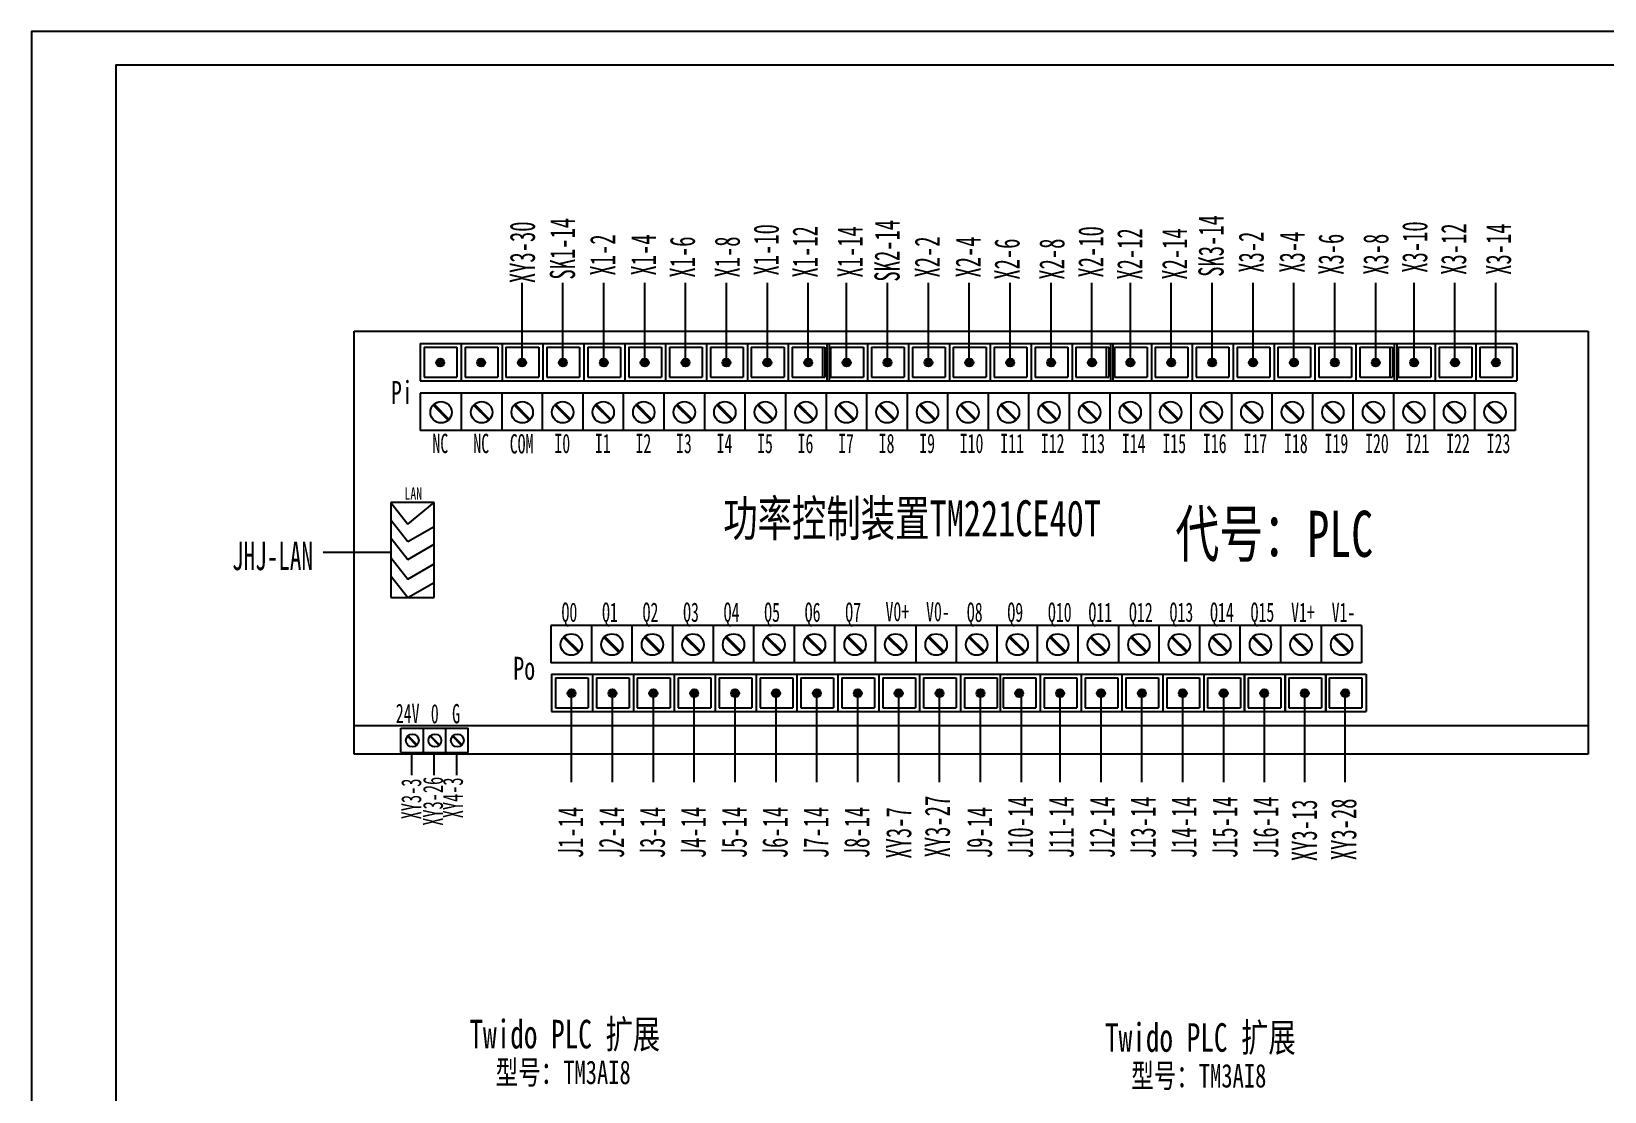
# Model space of a CAD drawing. Header units: millimetres. Extents: x -2527 to 7788, y -1442 to 1215.
# Drawn here: x 2043.9 to 2510.1, y 420.3 to 734.7 of the extents above; entities that cross this region are included whole.
import ezdxf

# ---------------------------------------------------------------- set-up
doc = ezdxf.new("R2010")
doc.units = ezdxf.units.MM
doc.header["$MEASUREMENT"] = 0
doc.styles.get("Standard").update_dxf_attribs({"font": '', "width": 0.7, "height": 6})
doc.styles.get('Standard').set_extended_font_data('SimSun')

msp = doc.modelspace()

# ---------------------------------------------------------------- hatches: boundary and pattern name
for points in [[(2165.02, 635.25, -1), (2165.02, 637.65, -1)], [(2177.14, 635.25, -1), (2177.14, 637.65, -1)], [(2189.26, 635.25, -1), (2189.26, 637.65, -1)], [(2201.38, 635.25, -1), (2201.38, 637.65, -1)], [(2213.49, 635.25, -1), (2213.49, 637.65, -1)], [(2225.61, 635.25, -1), (2225.61, 637.65, -1)], [(2237.73, 635.25, -1), (2237.73, 637.65, -1)], [(2249.85, 635.25, -1), (2249.85, 637.65, -1)], [(2261.97, 635.25, -1), (2261.97, 637.65, -1)], [(2274.09, 635.25, -1), (2274.09, 637.65, -1)], [(2285.47, 635.25, -1), (2285.47, 637.65, -1)], [(2297.58, 635.25, -1), (2297.58, 637.65, -1)], [(2309.7, 635.25, -1), (2309.7, 637.65, -1)], [(2321.82, 635.25, -1), (2321.82, 637.65, -1)], [(2333.94, 635.25, -1), (2333.94, 637.65, -1)], [(2346.06, 635.25, -1), (2346.06, 637.65, -1)], [(2358.18, 635.25, -1), (2358.18, 637.65, -1)], [(2369.56, 635.25, -1), (2369.56, 637.65, -1)], [(2381.67, 635.25, -1), (2381.67, 637.65, -1)], [(2393.79, 635.25, -1), (2393.79, 637.65, -1)], [(2405.91, 635.25, -1), (2405.91, 637.65, -1)], [(2418.03, 635.25, -1), (2418.03, 637.65, -1)], [(2430.15, 635.25, -1), (2430.15, 637.65, -1)], [(2442.27, 635.25, -1), (2442.27, 637.65, -1)], [(2453.65, 635.25, -1), (2453.65, 637.65, -1)], [(2465.76, 635.25, -1), (2465.76, 637.65, -1)], [(2477.88, 635.25, -1), (2477.88, 637.65, -1)], [(2203.94, 537.19, -1), (2203.94, 539.59, -1)], [(2216.06, 537.19, -1), (2216.06, 539.59, -1)], [(2228.18, 537.19, -1), (2228.18, 539.59, -1)], [(2240.3, 537.19, -1), (2240.3, 539.59, -1)], [(2252.42, 537.19, -1), (2252.42, 539.59, -1)], [(2264.54, 537.19, -1), (2264.54, 539.59, -1)], [(2276.65, 537.19, -1), (2276.65, 539.59, -1)], [(2288.77, 537.19, -1), (2288.77, 539.59, -1)], [(2300.89, 537.19, -1), (2300.89, 539.59, -1)], [(2313.01, 537.19, -1), (2313.01, 539.59, -1)], [(2325.13, 537.19, -1), (2325.13, 539.59, -1)], [(2336.61, 537.19, -1), (2336.61, 539.59, -1)], [(2348.73, 537.19, -1), (2348.73, 539.59, -1)], [(2360.85, 537.19, -1), (2360.85, 539.59, -1)], [(2372.97, 537.19, -1), (2372.97, 539.59, -1)], [(2385.09, 537.19, -1), (2385.09, 539.59, -1)], [(2397.21, 537.19, -1), (2397.21, 539.59, -1)], [(2409.22, 537.19, -1), (2409.22, 539.59, -1)], [(2421.23, 537.19, -1), (2421.23, 539.59, -1)], [(2433.24, 537.19, -1), (2433.24, 539.59, -1)]]:
    msp.add_hatch(color=0).paths.add_polyline_path(points)

# ---------------------------------------------------------------- linework, layer by layer
at = {"color": 0}
for p, q in [((2189.26, 636.45), (2189.26, 660.14)), ((2201.38, 636.45), (2201.38, 660.14)), ((2213.49, 636.45), (2213.49, 660.14)), ((2225.61, 636.45), (2225.61, 660.14)), ((2237.73, 636.45), (2237.73, 660.14)), ((2249.85, 636.45), (2249.85, 660.14)), ((2261.97, 636.45), (2261.97, 660.14)), ((2274.09, 636.45), (2274.09, 660.14)), ((2285.47, 636.45), (2285.47, 660.14)), ((2297.58, 636.45), (2297.58, 660.14)), ((2309.7, 636.45), (2309.7, 660.14)), ((2321.82, 636.45), (2321.82, 660.14)), ((2333.94, 636.45), (2333.94, 660.14)), ((2346.06, 636.45), (2346.06, 660.14)), ((2358.18, 636.45), (2358.18, 660.14)), ((2369.56, 636.45), (2369.56, 660.14)), ((2381.67, 636.45), (2381.67, 660.14)), ((2393.79, 636.45), (2393.79, 660.14)), ((2405.91, 636.45), (2405.91, 660.14)), ((2418.03, 636.45), (2418.03, 660.14)), ((2430.15, 636.45), (2430.15, 660.14)), ((2442.27, 636.45), (2442.27, 660.14)), ((2453.65, 636.45), (2453.65, 660.14)), ((2465.76, 636.45), (2465.76, 660.14)), ((2477.88, 636.45), (2477.88, 660.14)), ((2159.11, 642.14), (2171.23, 642.14)), ((2159.11, 642.14), (2159.11, 631.03)), ((2160.27, 640.99), (2160.27, 632.1)), ((2160.27, 640.99), (2169.97, 640.99)), ((2169.97, 640.99), (2169.97, 632.1)), ((2171.23, 642.14), (2171.23, 631.03)), ((2171.23, 642.14), (2183.35, 642.14)), ((2171.23, 642.14), (2171.23, 631.03)), ((2172.39, 640.99), (2172.39, 632.1)), ((2172.39, 640.99), (2182.09, 640.99)), ((2182.09, 640.99), (2182.09, 632.1)), ((2183.35, 642.14), (2183.35, 631.03)), ((2183.35, 642.14), (2195.47, 642.14)), ((2183.35, 642.14), (2183.35, 631.03)), ((2184.51, 640.99), (2184.51, 632.1)), ((2184.51, 640.99), (2194.21, 640.99)), ((2194.21, 640.99), (2194.21, 632.1)), ((2195.47, 642.14), (2207.59, 642.14)), ((2195.47, 642.14), (2195.47, 631.03)), ((2195.47, 642.14), (2195.47, 631.03)), ((2196.63, 640.99), (2206.33, 640.99)), ((2196.63, 640.99), (2196.63, 632.1)), ((2206.33, 640.99), (2206.33, 632.1)), ((2207.59, 642.14), (2207.59, 631.03)), ((2207.59, 642.14), (2219.71, 642.14)), ((2207.59, 642.14), (2207.59, 631.03)), ((2208.75, 640.99), (2208.75, 632.1)), ((2208.75, 640.99), (2218.44, 640.99)), ((2218.44, 640.99), (2218.44, 632.1)), ((2219.71, 642.14), (2231.82, 642.14)), ((2219.71, 642.14), (2219.71, 631.03)), ((2219.71, 642.14), (2219.71, 631.03)), ((2220.87, 640.99), (2230.56, 640.99)), ((2220.87, 640.99), (2220.87, 632.1)), ((2230.56, 640.99), (2230.56, 632.1)), ((2231.82, 642.14), (2243.94, 642.14)), ((2231.82, 642.14), (2231.82, 631.03)), ((2231.82, 642.14), (2231.82, 631.03)), ((2232.99, 640.99), (2242.68, 640.99)), ((2232.99, 640.99), (2232.99, 632.1)), ((2242.68, 640.99), (2242.68, 632.1)), ((2243.94, 642.14), (2243.94, 631.03)), ((2243.94, 642.14), (2243.94, 631.03)), ((2243.94, 642.14), (2256.06, 642.14)), ((2245.11, 640.99), (2245.11, 632.1)), ((2245.11, 640.99), (2254.8, 640.99)), ((2254.8, 640.99), (2254.8, 632.1)), ((2256.06, 642.14), (2256.06, 631.03)), ((2256.06, 642.14), (2268.18, 642.14)), ((2256.06, 642.14), (2256.06, 631.03)), ((2257.22, 640.99), (2257.22, 632.1)), ((2257.22, 640.99), (2266.92, 640.99)), ((2266.92, 640.99), (2266.92, 632.1)), ((2268.18, 642.14), (2280.3, 642.14)), ((2268.18, 642.14), (2268.18, 631.03)), ((2268.18, 642.14), (2268.18, 631.03)), ((2269.34, 640.99), (2279.04, 640.99)), ((2269.34, 640.99), (2269.34, 632.1)), ((2278.3, 640.99), (2278.3, 632.1)), ((2279.04, 640.99), (2279.04, 632.1)), ((2279.56, 642.14), (2291.68, 642.14)), ((2279.56, 642.14), (2279.56, 631.03)), ((2279.56, 642.14), (2279.56, 631.03)), ((2280.3, 642.14), (2280.3, 631.03)), ((2280.3, 642.14), (2280.3, 631.03)), ((2280.72, 640.99), (2290.42, 640.99)), ((2280.72, 640.99), (2280.72, 632.1)), ((2290.42, 640.99), (2290.42, 632.1)), ((2291.68, 642.14), (2291.68, 631.03)), ((2291.68, 642.14), (2303.8, 642.14)), ((2291.68, 642.14), (2291.68, 631.03)), ((2292.84, 640.99), (2292.84, 632.1)), ((2292.84, 640.99), (2302.53, 640.99)), ((2302.53, 640.99), (2302.53, 632.1)), ((2303.8, 642.14), (2315.91, 642.14)), ((2303.8, 642.14), (2303.8, 631.03)), ((2303.8, 642.14), (2303.8, 631.03)), ((2304.96, 640.99), (2314.65, 640.99)), ((2304.96, 640.99), (2304.96, 632.1)), ((2314.65, 640.99), (2314.65, 632.1)), ((2315.91, 642.14), (2328.03, 642.14)), ((2315.91, 642.14), (2315.91, 631.03)), ((2315.91, 642.14), (2315.91, 631.03)), ((2317.08, 640.99), (2326.77, 640.99)), ((2317.08, 640.99), (2317.08, 632.1)), ((2326.77, 640.99), (2326.77, 632.1)), ((2328.03, 642.14), (2328.03, 631.03)), ((2328.03, 642.14), (2328.03, 631.03)), ((2328.03, 642.14), (2340.15, 642.14)), ((2329.2, 640.99), (2329.2, 632.1)), ((2329.2, 640.99), (2338.89, 640.99)), ((2338.89, 640.99), (2338.89, 632.1)), ((2340.15, 642.14), (2340.15, 631.03)), ((2340.15, 642.14), (2352.27, 642.14)), ((2340.15, 642.14), (2340.15, 631.03)), ((2341.31, 640.99), (2341.31, 632.1)), ((2341.31, 640.99), (2351.01, 640.99)), ((2351.01, 640.99), (2351.01, 632.1)), ((2352.27, 642.14), (2364.39, 642.14)), ((2352.27, 642.14), (2352.27, 631.03)), ((2352.27, 642.14), (2352.27, 631.03)), ((2353.43, 640.99), (2363.13, 640.99)), ((2353.43, 640.99), (2353.43, 632.1)), ((2362.39, 640.99), (2362.39, 632.1)), ((2363.13, 640.99), (2363.13, 632.1)), ((2363.65, 642.14), (2375.77, 642.14)), ((2363.65, 642.14), (2363.65, 631.03)), ((2363.65, 642.14), (2363.65, 631.03)), ((2364.39, 642.14), (2364.39, 631.03)), ((2364.39, 642.14), (2364.39, 631.03)), ((2364.81, 640.99), (2374.51, 640.99)), ((2364.81, 640.99), (2364.81, 632.1)), ((2374.51, 640.99), (2374.51, 632.1)), ((2375.77, 642.14), (2375.77, 631.03)), ((2375.77, 642.14), (2387.89, 642.14)), ((2375.77, 642.14), (2375.77, 631.03)), ((2376.93, 640.99), (2376.93, 632.1)), ((2376.93, 640.99), (2386.62, 640.99)), ((2386.62, 640.99), (2386.62, 632.1)), ((2387.89, 642.14), (2400, 642.14)), ((2387.89, 642.14), (2387.89, 631.03)), ((2387.89, 642.14), (2387.89, 631.03)), ((2389.05, 640.99), (2398.74, 640.99)), ((2389.05, 640.99), (2389.05, 632.1)), ((2398.74, 640.99), (2398.74, 632.1)), ((2400, 642.14), (2412.12, 642.14)), ((2400, 642.14), (2400, 631.03)), ((2400, 642.14), (2400, 631.03)), ((2401.17, 640.99), (2410.86, 640.99)), ((2401.17, 640.99), (2401.17, 632.1)), ((2410.86, 640.99), (2410.86, 632.1)), ((2412.12, 642.14), (2412.12, 631.03)), ((2412.12, 642.14), (2412.12, 631.03)), ((2412.12, 642.14), (2424.24, 642.14)), ((2413.29, 640.99), (2413.29, 632.1)), ((2413.29, 640.99), (2422.98, 640.99)), ((2422.98, 640.99), (2422.98, 632.1)), ((2424.24, 642.14), (2424.24, 631.03)), ((2424.24, 642.14), (2436.36, 642.14)), ((2424.24, 642.14), (2424.24, 631.03)), ((2425.4, 640.99), (2425.4, 632.1)), ((2425.4, 640.99), (2435.1, 640.99)), ((2435.1, 640.99), (2435.1, 632.1)), ((2436.36, 642.14), (2448.48, 642.14)), ((2436.36, 642.14), (2436.36, 631.03)), ((2436.36, 642.14), (2436.36, 631.03)), ((2437.52, 640.99), (2447.22, 640.99)), ((2437.52, 640.99), (2437.52, 632.1)), ((2446.48, 640.99), (2446.48, 632.1)), ((2447.22, 640.99), (2447.22, 632.1)), ((2447.74, 642.14), (2459.86, 642.14)), ((2447.74, 642.14), (2447.74, 631.03)), ((2447.74, 642.14), (2447.74, 631.03)), ((2448.48, 642.14), (2448.48, 631.03)), ((2448.48, 642.14), (2448.48, 631.03)), ((2448.9, 640.99), (2458.6, 640.99)), ((2448.9, 640.99), (2448.9, 632.1)), ((2458.6, 640.99), (2458.6, 632.1)), ((2459.86, 642.14), (2459.86, 631.03)), ((2459.86, 642.14), (2471.98, 642.14)), ((2459.86, 642.14), (2459.86, 631.03)), ((2461.02, 640.99), (2461.02, 632.1)), ((2461.02, 640.99), (2470.71, 640.99)), ((2470.71, 640.99), (2470.71, 632.1)), ((2471.98, 642.14), (2484.09, 642.14)), ((2471.98, 642.14), (2471.98, 631.03)), ((2471.98, 642.14), (2471.98, 631.03)), ((2473.14, 640.99), (2482.83, 640.99)), ((2473.14, 640.99), (2473.14, 632.1)), ((2482.83, 640.99), (2482.83, 632.1)), ((2484.09, 642.14), (2484.09, 631.03)), ((2484.09, 642.14), (2484.09, 631.03)), ((2159.11, 631.03), (2171.23, 631.03)), ((2160.27, 632.1), (2169.97, 632.1)), ((2171.23, 631.03), (2183.35, 631.03)), ((2172.39, 632.1), (2182.09, 632.1)), ((2183.35, 631.03), (2195.47, 631.03)), ((2184.51, 632.1), (2194.21, 632.1)), ((2195.47, 631.03), (2207.59, 631.03)), ((2196.63, 632.1), (2206.33, 632.1)), ((2207.59, 631.03), (2219.71, 631.03)), ((2208.75, 632.1), (2218.44, 632.1)), ((2219.71, 631.03), (2231.82, 631.03)), ((2220.87, 632.1), (2230.56, 632.1)), ((2231.82, 631.03), (2243.94, 631.03)), ((2232.99, 632.1), (2242.68, 632.1)), ((2243.94, 631.03), (2256.06, 631.03)), ((2245.11, 632.1), (2254.8, 632.1)), ((2256.06, 631.03), (2268.18, 631.03)), ((2257.22, 632.1), (2266.92, 632.1)), ((2268.18, 631.03), (2280.3, 631.03)), ((2269.34, 632.1), (2279.04, 632.1)), ((2279.56, 631.03), (2291.68, 631.03)), ((2280.72, 632.1), (2290.42, 632.1)), ((2291.68, 631.03), (2303.8, 631.03)), ((2292.84, 632.1), (2302.53, 632.1)), ((2303.8, 631.03), (2315.91, 631.03)), ((2304.96, 632.1), (2314.65, 632.1)), ((2315.91, 631.03), (2328.03, 631.03)), ((2317.08, 632.1), (2326.77, 632.1)), ((2328.03, 631.03), (2340.15, 631.03)), ((2329.2, 632.1), (2338.89, 632.1)), ((2340.15, 631.03), (2352.27, 631.03)), ((2341.31, 632.1), (2351.01, 632.1)), ((2352.27, 631.03), (2364.39, 631.03)), ((2353.43, 632.1), (2363.13, 632.1)), ((2363.65, 631.03), (2375.77, 631.03)), ((2364.81, 632.1), (2374.51, 632.1)), ((2375.77, 631.03), (2387.89, 631.03)), ((2376.93, 632.1), (2386.62, 632.1)), ((2387.89, 631.03), (2400, 631.03)), ((2389.05, 632.1), (2398.74, 632.1)), ((2400, 631.03), (2412.12, 631.03)), ((2401.17, 632.1), (2410.86, 632.1)), ((2412.12, 631.03), (2424.24, 631.03)), ((2413.29, 632.1), (2422.98, 632.1)), ((2424.24, 631.03), (2436.36, 631.03)), ((2425.4, 632.1), (2435.1, 632.1)), ((2436.36, 631.03), (2448.48, 631.03)), ((2437.52, 632.1), (2447.22, 632.1)), ((2447.74, 631.03), (2459.86, 631.03)), ((2448.9, 632.1), (2458.6, 632.1)), ((2459.86, 631.03), (2471.98, 631.03)), ((2461.02, 632.1), (2470.71, 632.1)), ((2471.98, 631.03), (2484.09, 631.03)), ((2473.14, 632.1), (2482.83, 632.1)), ((2159.11, 627.41), (2159.11, 616.29)), ((2483.57, 627.41), (2159.11, 627.41)), ((2171.23, 627.41), (2171.23, 616.29)), ((2183.24, 627.41), (2183.24, 616.29)), ((2195.26, 627.41), (2195.26, 616.29)), ((2207.27, 627.41), (2207.27, 616.29)), ((2219.28, 627.41), (2219.28, 616.29)), ((2231.3, 627.41), (2231.3, 616.29)), ((2231.3, 627.41), (2231.3, 616.29)), ((2243.31, 627.41), (2243.31, 616.29)), ((2255.32, 627.41), (2255.32, 616.29)), ((2267.33, 627.41), (2267.33, 616.29)), ((2279.35, 627.41), (2279.35, 616.29)), ((2279.35, 627.41), (2279.35, 616.29)), ((2291.36, 627.41), (2291.36, 616.29)), ((2303.37, 627.41), (2303.37, 616.29)), ((2315.39, 627.41), (2315.39, 616.29)), ((2315.39, 627.41), (2315.39, 616.29)), ((2327.4, 627.41), (2327.4, 616.29)), ((2339.41, 627.41), (2339.41, 616.29)), ((2351.42, 627.41), (2351.42, 616.29)), ((2363.44, 627.41), (2363.44, 616.29)), ((2363.44, 627.41), (2363.44, 616.29)), ((2375.45, 627.41), (2375.45, 616.29)), ((2387.46, 627.41), (2387.46, 616.29)), ((2399.48, 627.41), (2399.48, 616.29)), ((2399.48, 627.41), (2399.48, 616.29)), ((2411.49, 627.41), (2411.49, 616.29)), ((2423.5, 627.41), (2423.5, 616.29)), ((2435.51, 627.41), (2435.51, 616.29)), ((2447.53, 627.41), (2447.53, 616.29)), ((2447.53, 627.41), (2447.53, 616.29)), ((2459.54, 627.41), (2459.54, 616.29)), ((2471.55, 627.41), (2471.55, 616.29)), ((2483.57, 627.41), (2483.57, 616.29)), ((2483.57, 627.41), (2483.57, 616.29)), ((2167.39, 619.34), (2162.9, 623.82)), ((2167.53, 619.47), (2163.04, 623.96)), ((2167.66, 619.61), (2163.18, 624.1)), ((2179.4, 619.34), (2174.92, 623.82)), ((2179.54, 619.47), (2175.05, 623.96)), ((2179.67, 619.61), (2175.19, 624.1)), ((2191.41, 619.34), (2186.93, 623.82)), ((2191.55, 619.47), (2187.06, 623.96)), ((2191.68, 619.61), (2187.2, 624.1)), ((2203.43, 619.34), (2198.94, 623.82)), ((2203.57, 619.47), (2199.07, 623.96)), ((2203.7, 619.61), (2199.21, 624.1)), ((2215.44, 619.34), (2210.96, 623.82)), ((2215.58, 619.47), (2211.09, 623.96)), ((2215.71, 619.61), (2211.23, 624.1)), ((2227.45, 619.34), (2222.97, 623.82)), ((2227.59, 619.47), (2223.1, 623.96)), ((2227.72, 619.61), (2223.24, 624.1)), ((2239.46, 619.34), (2234.98, 623.82)), ((2239.6, 619.47), (2235.11, 623.96)), ((2239.74, 619.61), (2235.25, 624.1)), ((2251.48, 619.34), (2246.99, 623.82)), ((2251.62, 619.47), (2247.13, 623.96)), ((2251.75, 619.61), (2247.27, 624.1)), ((2263.49, 619.34), (2259.01, 623.82)), ((2263.63, 619.47), (2259.14, 623.96)), ((2263.76, 619.61), (2259.28, 624.1)), ((2275.5, 619.34), (2271.02, 623.82)), ((2275.64, 619.47), (2271.15, 623.96)), ((2275.77, 619.61), (2271.29, 624.1)), ((2287.52, 619.34), (2283.03, 623.82)), ((2287.66, 619.47), (2283.16, 623.96)), ((2287.79, 619.61), (2283.3, 624.1)), ((2299.53, 619.34), (2295.05, 623.82)), ((2299.67, 619.47), (2295.18, 623.96)), ((2299.8, 619.61), (2295.32, 624.1)), ((2311.54, 619.34), (2307.06, 623.82)), ((2311.68, 619.47), (2307.19, 623.96)), ((2311.81, 619.61), (2307.33, 624.1)), ((2323.55, 619.34), (2319.07, 623.82)), ((2323.69, 619.47), (2319.2, 623.96)), ((2323.83, 619.61), (2319.34, 624.1)), ((2335.57, 619.34), (2331.08, 623.82)), ((2335.71, 619.47), (2331.22, 623.96)), ((2335.84, 619.61), (2331.36, 624.1)), ((2347.58, 619.34), (2343.1, 623.82)), ((2347.72, 619.47), (2343.23, 623.96)), ((2347.85, 619.61), (2343.37, 624.1)), ((2359.59, 619.34), (2355.11, 623.82)), ((2359.73, 619.47), (2355.24, 623.96)), ((2359.86, 619.61), (2355.38, 624.1)), ((2371.61, 619.34), (2367.12, 623.82)), ((2371.74, 619.47), (2367.25, 623.96)), ((2371.88, 619.61), (2367.39, 624.1)), ((2383.62, 619.34), (2379.14, 623.82)), ((2383.76, 619.47), (2379.27, 623.96)), ((2383.89, 619.61), (2379.41, 624.1)), ((2395.63, 619.34), (2391.15, 623.82)), ((2395.77, 619.47), (2391.28, 623.96)), ((2395.9, 619.61), (2391.42, 624.1)), ((2407.64, 619.34), (2403.16, 623.82)), ((2407.78, 619.47), (2403.29, 623.96)), ((2407.92, 619.61), (2403.43, 624.1)), ((2419.66, 619.34), (2415.17, 623.82)), ((2419.8, 619.47), (2415.31, 623.96)), ((2419.93, 619.61), (2415.45, 624.1)), ((2431.67, 619.34), (2427.19, 623.82)), ((2431.81, 619.47), (2427.32, 623.96)), ((2431.94, 619.61), (2427.46, 624.1)), ((2443.68, 619.34), (2439.2, 623.82)), ((2443.82, 619.47), (2439.33, 623.96)), ((2443.95, 619.61), (2439.47, 624.1)), ((2455.69, 619.34), (2451.21, 623.82)), ((2455.83, 619.47), (2451.34, 623.96)), ((2455.97, 619.61), (2451.48, 624.1)), ((2467.71, 619.34), (2463.23, 623.82)), ((2467.85, 619.47), (2463.36, 623.96)), ((2467.98, 619.61), (2463.5, 624.1)), ((2479.72, 619.34), (2475.24, 623.82)), ((2479.86, 619.47), (2475.37, 623.96)), ((2479.99, 619.61), (2475.51, 624.1)), ((2483.57, 616.29), (2159.11, 616.29)), ((2150.35, 594.92), (2155.41, 588.51)), ((2163.18, 594.92), (2150.35, 594.92)), ((2150.35, 594.92), (2150.35, 566.83)), ((2155.41, 588.51), (2163.18, 594.92)), ((2163.18, 566.83), (2163.18, 594.92)), ((2150.35, 589.79), (2155.41, 583.39)), ((2155.41, 583.39), (2163.18, 587.87)), ((2150.35, 584.5), (2155.41, 578.09)), ((2150.35, 578.65), (2155.41, 572.25)), ((2155.41, 578.09), (2163.18, 582.58)), ((2155.41, 572.25), (2163.18, 576.73)), ((2150.35, 573.18), (2155.41, 566.77)), ((2155.41, 566.77), (2163.18, 571.26)), ((2150.35, 566.83), (2163.18, 566.83)), ((2438.08, 558.53), (2197.82, 558.53)), ((2197.82, 558.53), (2197.82, 547.42)), ((2205.99, 550.47), (2201.51, 554.95)), ((2206.13, 550.6), (2201.64, 555.09)), ((2206.26, 550.74), (2201.78, 555.23)), ((2209.84, 558.53), (2209.84, 547.42)), ((2218, 550.47), (2213.52, 554.95)), ((2218.14, 550.6), (2213.65, 555.09)), ((2218.28, 550.74), (2213.79, 555.23)), ((2221.85, 558.53), (2221.85, 547.42)), ((2230.02, 550.47), (2225.54, 554.95)), ((2230.16, 550.6), (2225.67, 555.09)), ((2230.29, 550.74), (2225.81, 555.23)), ((2233.86, 558.53), (2233.86, 547.42)), ((2233.86, 558.53), (2233.86, 547.42)), ((2242.03, 550.47), (2237.55, 554.95)), ((2242.17, 550.6), (2237.68, 555.09)), ((2242.3, 550.74), (2237.82, 555.23)), ((2245.87, 558.53), (2245.87, 547.42)), ((2254.04, 550.47), (2249.56, 554.95)), ((2254.18, 550.6), (2249.69, 555.09)), ((2254.31, 550.74), (2249.83, 555.23)), ((2257.89, 558.53), (2257.89, 547.42)), ((2266.06, 550.47), (2261.57, 554.95)), ((2266.2, 550.6), (2261.71, 555.09)), ((2266.33, 550.74), (2261.85, 555.23)), ((2269.9, 558.53), (2269.9, 547.42)), ((2278.07, 550.47), (2273.59, 554.95)), ((2278.21, 550.6), (2273.72, 555.09)), ((2278.34, 550.74), (2273.86, 555.23)), ((2281.91, 558.53), (2281.91, 547.42)), ((2290.08, 550.47), (2285.6, 554.95)), ((2290.22, 550.6), (2285.73, 555.09)), ((2290.35, 550.74), (2285.87, 555.23)), ((2293.93, 558.53), (2293.93, 547.42)), ((2302.09, 550.47), (2297.61, 554.95)), ((2302.23, 550.6), (2297.74, 555.09)), ((2302.37, 550.74), (2297.88, 555.23)), ((2305.94, 558.53), (2305.94, 547.42)), ((2314.11, 550.47), (2309.62, 554.95)), ((2314.25, 550.6), (2309.76, 555.09)), ((2314.38, 550.74), (2309.9, 555.23)), ((2317.95, 558.53), (2317.95, 547.42)), ((2326.12, 550.47), (2321.64, 554.95)), ((2326.26, 550.6), (2321.77, 555.09)), ((2326.39, 550.74), (2321.91, 555.23)), ((2329.96, 558.53), (2329.96, 547.42)), ((2329.96, 558.53), (2329.96, 547.42)), ((2338.13, 550.47), (2333.65, 554.95)), ((2338.27, 550.6), (2333.78, 555.09)), ((2338.4, 550.74), (2333.92, 555.23)), ((2341.98, 558.53), (2341.98, 547.42)), ((2350.15, 550.47), (2345.66, 554.95)), ((2350.29, 550.6), (2345.8, 555.09)), ((2350.42, 550.74), (2345.94, 555.23)), ((2353.99, 558.53), (2353.99, 547.42)), ((2362.16, 550.47), (2357.68, 554.95)), ((2362.3, 550.6), (2357.81, 555.09)), ((2362.43, 550.74), (2357.95, 555.23)), ((2366, 558.53), (2366, 547.42)), ((2374.17, 550.47), (2369.69, 554.95)), ((2374.31, 550.6), (2369.82, 555.09)), ((2374.44, 550.74), (2369.96, 555.23)), ((2378.02, 558.53), (2378.02, 547.42)), ((2386.18, 550.47), (2381.7, 554.95)), ((2386.32, 550.6), (2381.83, 555.09)), ((2386.46, 550.74), (2381.97, 555.23)), ((2390.03, 558.53), (2390.03, 547.42)), ((2398.2, 550.47), (2393.71, 554.95)), ((2398.34, 550.6), (2393.85, 555.09)), ((2398.47, 550.74), (2393.99, 555.23)), ((2402.04, 558.53), (2402.04, 547.42)), ((2402.04, 558.53), (2402.04, 547.42)), ((2410.21, 550.47), (2405.73, 554.95)), ((2410.35, 550.6), (2405.86, 555.09)), ((2410.48, 550.74), (2406, 555.23)), ((2414.05, 558.53), (2414.05, 547.42)), ((2414.05, 558.53), (2414.05, 547.42)), ((2422.22, 550.47), (2417.74, 554.95)), ((2422.36, 550.6), (2417.87, 555.09)), ((2422.49, 550.74), (2418.01, 555.23)), ((2426.07, 558.53), (2426.07, 547.42)), ((2426.07, 558.53), (2426.07, 547.42)), ((2434.24, 550.47), (2429.75, 554.95)), ((2434.38, 550.6), (2429.89, 555.09)), ((2434.51, 550.74), (2430.02, 555.23)), ((2438.08, 558.53), (2438.08, 547.42)), ((2438.08, 547.42), (2197.82, 547.42)), ((2198.03, 544.08), (2198.03, 532.97)), ((2198.03, 544.08), (2210.15, 544.08)), ((2199.2, 542.93), (2199.2, 534.04)), ((2199.2, 542.93), (2208.89, 542.93)), ((2208.89, 542.93), (2208.89, 534.04)), ((2210.15, 544.08), (2222.27, 544.08)), ((2210.15, 544.08), (2210.15, 532.97)), ((2210.15, 544.08), (2210.15, 532.97)), ((2211.32, 542.93), (2221.01, 542.93)), ((2211.32, 542.93), (2211.32, 534.04)), ((2221.01, 542.93), (2221.01, 534.04)), ((2222.27, 544.08), (2234.39, 544.08)), ((2222.27, 544.08), (2222.27, 532.97)), ((2222.27, 544.08), (2222.27, 532.97)), ((2223.43, 542.93), (2233.13, 542.93)), ((2223.43, 542.93), (2223.43, 534.04)), ((2233.13, 542.93), (2233.13, 534.04)), ((2234.39, 544.08), (2234.39, 532.97)), ((2234.39, 544.08), (2234.39, 532.97)), ((2234.39, 544.08), (2246.51, 544.08)), ((2235.55, 542.93), (2235.55, 534.04)), ((2235.55, 542.93), (2245.25, 542.93)), ((2245.25, 542.93), (2245.25, 534.04)), ((2246.51, 544.08), (2258.63, 544.08)), ((2246.51, 544.08), (2246.51, 532.97)), ((2246.51, 544.08), (2246.51, 532.97)), ((2247.67, 542.93), (2257.37, 542.93)), ((2247.67, 542.93), (2247.67, 534.04)), ((2257.37, 542.93), (2257.37, 534.04)), ((2258.63, 544.08), (2270.75, 544.08)), ((2258.63, 544.08), (2258.63, 532.97)), ((2258.63, 544.08), (2258.63, 532.97)), ((2259.79, 542.93), (2269.49, 542.93)), ((2259.79, 542.93), (2259.79, 534.04)), ((2269.49, 542.93), (2269.49, 534.04)), ((2270.75, 544.08), (2270.75, 532.97)), ((2270.75, 544.08), (2270.75, 532.97)), ((2270.75, 544.08), (2282.87, 544.08)), ((2271.91, 542.93), (2271.91, 534.04)), ((2271.91, 542.93), (2281.6, 542.93)), ((2281.6, 542.93), (2281.6, 534.04)), ((2282.87, 544.08), (2294.98, 544.08)), ((2282.87, 544.08), (2282.87, 532.97)), ((2282.87, 544.08), (2282.87, 532.97)), ((2284.03, 542.93), (2293.72, 542.93)), ((2284.03, 542.93), (2284.03, 534.04)), ((2293.72, 542.93), (2293.72, 534.04)), ((2294.98, 544.08), (2307.1, 544.08)), ((2294.98, 544.08), (2294.98, 532.97)), ((2294.98, 544.08), (2294.98, 532.97)), ((2296.15, 542.93), (2305.84, 542.93)), ((2296.15, 542.93), (2296.15, 534.04)), ((2305.84, 542.93), (2305.84, 534.04)), ((2307.1, 544.08), (2319.22, 544.08)), ((2307.1, 544.08), (2307.1, 532.97)), ((2307.1, 544.08), (2307.1, 532.97)), ((2307.1, 544.08), (2307.1, 532.97)), ((2307.1, 544.08), (2307.1, 532.97)), ((2308.27, 542.93), (2317.96, 542.93)), ((2308.27, 542.93), (2308.27, 534.04)), ((2317.96, 542.93), (2317.96, 534.04)), ((2319.22, 544.08), (2331.34, 544.08)), ((2319.22, 544.08), (2319.22, 532.97)), ((2319.22, 544.08), (2319.22, 532.97)), ((2320.38, 542.93), (2330.08, 542.93)), ((2320.38, 542.93), (2320.38, 534.04)), ((2330.08, 542.93), (2330.08, 534.04)), ((2330.71, 544.08), (2342.82, 544.08)), ((2331, 544.08), (2331, 532.97)), ((2331.87, 542.93), (2341.56, 542.93)), ((2331.87, 542.93), (2331.87, 534.04)), ((2341.56, 542.93), (2341.56, 534.04)), ((2342.82, 544.08), (2342.82, 532.97)), ((2342.82, 544.08), (2342.82, 532.97)), ((2342.82, 544.08), (2354.94, 544.08)), ((2343.99, 542.93), (2343.99, 534.04)), ((2343.99, 542.93), (2353.68, 542.93)), ((2353.68, 542.93), (2353.68, 534.04)), ((2354.94, 544.08), (2367.06, 544.08)), ((2354.94, 544.08), (2354.94, 532.97)), ((2354.94, 544.08), (2354.94, 532.97)), ((2356.11, 542.93), (2365.8, 542.93)), ((2356.11, 542.93), (2356.11, 534.04)), ((2365.8, 542.93), (2365.8, 534.04)), ((2367.06, 544.08), (2379.18, 544.08)), ((2367.06, 544.08), (2367.06, 532.97)), ((2367.06, 544.08), (2367.06, 532.97)), ((2368.22, 542.93), (2377.92, 542.93)), ((2368.22, 542.93), (2368.22, 534.04)), ((2377.92, 542.93), (2377.92, 534.04)), ((2379.18, 544.08), (2391.3, 544.08)), ((2379.18, 544.08), (2379.18, 532.97)), ((2379.18, 544.08), (2379.18, 532.97)), ((2379.18, 544.08), (2379.18, 532.97)), ((2379.18, 544.08), (2379.18, 532.97)), ((2380.34, 542.93), (2390.04, 542.93)), ((2380.34, 542.93), (2380.34, 534.04)), ((2390.04, 542.93), (2390.04, 534.04)), ((2391.3, 544.08), (2403.42, 544.08)), ((2391.3, 544.08), (2391.3, 532.97)), ((2391.3, 544.08), (2391.3, 532.97)), ((2392.46, 542.93), (2402.16, 542.93)), ((2392.46, 542.93), (2392.46, 534.04)), ((2402.16, 542.93), (2402.16, 534.04)), ((2403.31, 544.08), (2415.43, 544.08)), ((2403.31, 544.08), (2403.31, 532.97)), ((2403.31, 544.08), (2403.31, 532.97)), ((2403.42, 544.08), (2403.42, 532.97)), ((2403.42, 544.08), (2403.42, 532.97)), ((2403.42, 544.08), (2403.42, 532.97)), ((2403.42, 544.08), (2403.42, 532.97)), ((2403.42, 544.08), (2403.42, 532.97)), ((2403.42, 544.08), (2403.42, 532.97)), ((2404.47, 542.93), (2414.17, 542.93)), ((2404.47, 542.93), (2404.47, 534.04)), ((2414.17, 542.93), (2414.17, 534.04)), ((2415.32, 544.08), (2427.44, 544.08)), ((2415.32, 544.08), (2415.32, 532.97)), ((2415.32, 544.08), (2415.32, 532.97)), ((2415.43, 544.08), (2415.43, 532.97)), ((2415.43, 544.08), (2415.43, 532.97)), ((2415.43, 544.08), (2415.43, 532.97)), ((2415.43, 544.08), (2415.43, 532.97)), ((2415.43, 544.08), (2415.43, 532.97)), ((2415.43, 544.08), (2415.43, 532.97)), ((2416.49, 542.93), (2426.18, 542.93)), ((2416.49, 542.93), (2416.49, 534.04)), ((2426.18, 542.93), (2426.18, 534.04)), ((2427.34, 544.08), (2439.46, 544.08)), ((2427.34, 544.08), (2427.34, 532.97)), ((2427.34, 544.08), (2427.34, 532.97)), ((2427.44, 544.08), (2427.44, 532.97)), ((2427.44, 544.08), (2427.44, 532.97)), ((2427.44, 544.08), (2427.44, 532.97)), ((2427.44, 544.08), (2427.44, 532.97)), ((2427.44, 544.08), (2427.44, 532.97)), ((2427.44, 544.08), (2427.44, 532.97)), ((2428.5, 542.93), (2438.19, 542.93)), ((2428.5, 542.93), (2428.5, 534.04)), ((2438.19, 542.93), (2438.19, 534.04)), ((2439.46, 544.08), (2439.46, 532.97)), ((2439.46, 544.08), (2439.46, 532.97)), ((2439.46, 544.08), (2439.46, 532.97)), ((2439.46, 544.08), (2439.46, 532.97)), ((2439.46, 544.08), (2439.46, 532.97)), ((2439.46, 544.08), (2439.46, 532.97)), ((2203.94, 512.02), (2203.94, 538.39)), ((2216.06, 512.02), (2216.06, 538.39)), ((2228.18, 512.02), (2228.18, 538.39)), ((2240.3, 512.02), (2240.3, 538.39)), ((2252.42, 512.02), (2252.42, 538.39)), ((2264.54, 512.02), (2264.54, 538.39)), ((2276.65, 512.02), (2276.65, 538.39)), ((2288.77, 512.02), (2288.77, 538.39)), ((2300.89, 512.02), (2300.89, 538.39)), ((2313.01, 512.02), (2313.01, 538.39)), ((2325.13, 512.02), (2325.13, 538.39)), ((2337.25, 512.02), (2337.25, 538.39)), ((2348.73, 512.02), (2348.73, 538.39)), ((2360.85, 512.02), (2360.85, 538.39)), ((2372.97, 512.02), (2372.97, 538.39)), ((2385.09, 512.02), (2385.09, 538.39)), ((2397.21, 512.02), (2397.21, 538.39)), ((2409.32, 512.02), (2409.32, 538.39)), ((2421.23, 512.02), (2421.23, 538.39)), ((2433.24, 512.02), (2433.24, 538.39)), ((2198.03, 532.97), (2210.15, 532.97)), ((2199.2, 534.04), (2208.89, 534.04)), ((2210.15, 532.97), (2222.27, 532.97)), ((2211.32, 534.04), (2221.01, 534.04)), ((2222.27, 532.97), (2234.39, 532.97)), ((2223.43, 534.04), (2233.13, 534.04)), ((2234.39, 532.97), (2246.51, 532.97)), ((2235.55, 534.04), (2245.25, 534.04)), ((2246.51, 532.97), (2258.63, 532.97)), ((2247.67, 534.04), (2257.37, 534.04)), ((2258.63, 532.97), (2270.75, 532.97)), ((2259.79, 534.04), (2269.49, 534.04)), ((2270.75, 532.97), (2282.87, 532.97)), ((2271.91, 534.04), (2281.6, 534.04)), ((2282.87, 532.97), (2294.98, 532.97)), ((2284.03, 534.04), (2293.72, 534.04)), ((2294.98, 532.97), (2307.1, 532.97)), ((2296.15, 534.04), (2305.84, 534.04)), ((2307.1, 532.97), (2319.22, 532.97)), ((2308.27, 534.04), (2317.96, 534.04)), ((2319.22, 532.97), (2331.34, 532.97)), ((2320.38, 534.04), (2330.08, 534.04)), ((2330.71, 532.97), (2342.82, 532.97)), ((2331.87, 534.04), (2341.56, 534.04)), ((2342.82, 532.97), (2354.94, 532.97)), ((2343.99, 534.04), (2353.68, 534.04)), ((2354.94, 532.97), (2367.06, 532.97)), ((2356.11, 534.04), (2365.8, 534.04)), ((2367.06, 532.97), (2379.18, 532.97)), ((2368.22, 534.04), (2377.92, 534.04)), ((2379.18, 532.97), (2391.3, 532.97)), ((2380.34, 534.04), (2390.04, 534.04)), ((2391.3, 532.97), (2403.42, 532.97)), ((2392.46, 534.04), (2402.16, 534.04)), ((2403.31, 532.97), (2415.43, 532.97)), ((2404.47, 534.04), (2414.17, 534.04)), ((2415.32, 532.97), (2427.44, 532.97)), ((2416.49, 534.04), (2426.18, 534.04)), ((2427.34, 532.97), (2439.46, 532.97)), ((2428.5, 534.04), (2438.19, 534.04)), ((2153.35, 520.8), (2153.35, 528.01)), ((2153.35, 528.01), (2160.02, 528.01)), ((2160.02, 528.01), (2166.68, 528.01)), ((2160.02, 520.8), (2160.02, 528.01)), ((2160.02, 520.8), (2160.02, 528.01)), ((2166.68, 528.01), (2173.35, 528.01)), ((2166.68, 520.8), (2166.68, 528.01)), ((2166.68, 520.8), (2166.68, 528.01)), ((2173.35, 520.8), (2173.35, 528.01)), ((2173.35, 520.8), (2173.35, 528.01)), ((2158.02, 522.95), (2155.33, 525.64)), ((2158.11, 523.02), (2155.41, 525.72)), ((2158.19, 523.11), (2155.5, 525.8)), ((2164.69, 522.95), (2162, 525.64)), ((2164.78, 523.02), (2162.08, 525.72)), ((2164.85, 523.11), (2162.16, 525.8)), ((2171.36, 522.95), (2168.67, 525.64)), ((2171.44, 523.02), (2168.75, 525.72)), ((2171.52, 523.11), (2168.83, 525.8)), ((2153.35, 520.8), (2160.02, 520.8)), ((2156.56, 514.12), (2156.56, 520.8)), ((2160.02, 520.8), (2166.68, 520.8)), ((2163.23, 514.12), (2163.23, 520.8)), ((2166.68, 520.8), (2173.35, 520.8)), ((2169.9, 514.12), (2169.9, 520.8))]:
    msp.add_line(p, q, dxfattribs=at)
at = {"color": 0, "lineweight": -3, "ltscale": 1000}
for p, q in [((2139.55, 520.3), (2139.56, 645.77)), ((2139.56, 645.77), (2505.25, 645.77)), ((2505.25, 645.77), (2505.25, 520.29)), ((2130.3, 580.24), (2150.35, 580.24)), ((2505.25, 528.71), (2139.55, 528.71)), ((2505.25, 520.29), (2139.55, 520.3))]:
    msp.add_line(p, q, dxfattribs=at)
msp.add_lwpolyline([(2043.88, 140.66), (2883.88, 140.66), (2883.88, 734.66), (2043.88, 734.66)], close=True)
at = {"color": 0}
msp.add_lwpolyline([(2068.88, 150.66), (2873.88, 150.66), (2873.88, 724.66), (2068.88, 724.66)], close=True, dxfattribs=at)
for centre, radius in [((2165.02, 636.45), 1.2), ((2177.14, 636.45), 1.2), ((2189.26, 636.45), 1.2), ((2201.38, 636.45), 1.2), ((2213.49, 636.45), 1.2), ((2225.61, 636.45), 1.2), ((2237.73, 636.45), 1.2), ((2249.85, 636.45), 1.2), ((2261.97, 636.45), 1.2), ((2274.09, 636.45), 1.2), ((2285.47, 636.45), 1.2), ((2297.58, 636.45), 1.2), ((2309.7, 636.45), 1.2), ((2321.82, 636.45), 1.2), ((2333.94, 636.45), 1.2), ((2346.06, 636.45), 1.2), ((2358.18, 636.45), 1.2), ((2369.56, 636.45), 1.2), ((2381.67, 636.45), 1.2), ((2393.79, 636.45), 1.2), ((2405.91, 636.45), 1.2), ((2418.03, 636.45), 1.2), ((2430.15, 636.45), 1.2), ((2442.27, 636.45), 1.2), ((2453.65, 636.45), 1.2), ((2465.76, 636.45), 1.2), ((2477.88, 636.45), 1.2), ((2165.28, 621.72), 3.18), ((2177.29, 621.72), 3.18), ((2189.31, 621.72), 3.18), ((2201.32, 621.72), 3.18), ((2213.33, 621.72), 3.18), ((2225.35, 621.72), 3.18), ((2237.36, 621.72), 3.18), ((2249.37, 621.72), 3.18), ((2261.38, 621.72), 3.18), ((2273.4, 621.72), 3.18), ((2285.41, 621.72), 3.18), ((2297.42, 621.72), 3.18), ((2309.44, 621.72), 3.18), ((2321.45, 621.72), 3.18), ((2333.46, 621.72), 3.18), ((2345.47, 621.72), 3.18), ((2357.49, 621.72), 3.18), ((2369.5, 621.72), 3.18), ((2381.51, 621.72), 3.18), ((2393.53, 621.72), 3.18), ((2405.54, 621.72), 3.18), ((2417.55, 621.72), 3.18), ((2429.56, 621.72), 3.18), ((2441.58, 621.72), 3.18), ((2453.59, 621.72), 3.18), ((2465.6, 621.72), 3.18), ((2477.62, 621.72), 3.18), ((2203.89, 552.85), 3.18), ((2215.9, 552.85), 3.18), ((2227.91, 552.85), 3.18), ((2239.92, 552.85), 3.18), ((2251.94, 552.85), 3.18), ((2263.95, 552.85), 3.18), ((2275.96, 552.85), 3.18), ((2287.98, 552.85), 3.18), ((2299.99, 552.85), 3.18), ((2312, 552.85), 3.18), ((2324.01, 552.85), 3.18), ((2336.03, 552.85), 3.18), ((2348.04, 552.85), 3.18), ((2360.05, 552.85), 3.18), ((2372.07, 552.85), 3.18), ((2384.08, 552.85), 3.18), ((2396.09, 552.85), 3.18), ((2408.1, 552.85), 3.18), ((2420.12, 552.85), 3.18), ((2432.13, 552.85), 3.18), ((2203.94, 538.39), 1.2), ((2216.06, 538.39), 1.2), ((2228.18, 538.39), 1.2), ((2240.3, 538.39), 1.2), ((2252.42, 538.39), 1.2), ((2264.54, 538.39), 1.2), ((2276.65, 538.39), 1.2), ((2288.77, 538.39), 1.2), ((2300.89, 538.39), 1.2), ((2313.01, 538.39), 1.2), ((2325.13, 538.39), 1.2), ((2336.61, 538.39), 1.2), ((2348.73, 538.39), 1.2), ((2360.85, 538.39), 1.2), ((2372.97, 538.39), 1.2), ((2385.09, 538.39), 1.2), ((2397.21, 538.39), 1.2), ((2409.22, 538.39), 1.2), ((2421.23, 538.39), 1.2), ((2433.24, 538.39), 1.2), ((2156.76, 524.37), 1.91), ((2163.43, 524.37), 1.91), ((2170.1, 524.37), 1.91)]:
    msp.add_circle(centre, radius, dxfattribs=at)

# ---------------------------------------------------------------- texts
at = {"color": 0, "width": 0.6}
for s, height, p in [('XY3-30', 7.471, (2193.1, 660.01)), ('SK1-14', 7.471, (2204.98, 661.08)), ('X1-10', 7.471, (2265.35, 662.27)), ('X1-12', 7.471, (2276.87, 661.66)), ('X1-14', 7.471, (2290.17, 661.66)), ('SK2-14', 7.471, (2301.19, 660.47)), ('X2-10', 7.471, (2361.56, 661.66)), ('X2-12', 7.471, (2373.08, 661.04)), ('X2-14', 7.471, (2386.38, 661.04)), ('SK3-14', 7.471, (2397.19, 661.9)), ('X3-10', 7.471, (2457.56, 663.09)), ('X3-12', 7.471, (2469.08, 662.47)), ('X3-14', 7.471, (2482.38, 662.47)), ('X1-2', 7.471, (2216.87, 662.27)), ('X1-4', 7.471, (2228.99, 662.27)), ('X1-6', 7.471, (2240.51, 661.66)), ('X1-8', 7.471, (2253.81, 661.66)), ('X2-2', 7.471, (2313.08, 661.66)), ('X2-4', 7.471, (2325.2, 661.66)), ('X2-6', 7.471, (2336.72, 661.04)), ('X2-8', 7.471, (2350.02, 661.04)), ('X3-2', 7.471, (2409.09, 663.09)), ('X3-4', 7.471, (2421.21, 663.09)), ('X3-6', 7.471, (2432.72, 662.47)), ('X3-8', 7.471, (2446.02, 662.47)), ('XY3-26', 5.929, (2165.83, 499.1)), ('XY4-3', 5.929, (2171.73, 501.33)), ('XY3-3', 5.929, (2159.39, 501)), ('J1-14', 7.471, (2207.37, 489.48)), ('J2-14', 7.471, (2219.49, 489.48)), ('J3-14', 7.471, (2231.6, 489.48)), ('J4-14', 7.471, (2243.72, 489.48)), ('J5-14', 7.471, (2255.84, 489.48)), ('J6-14', 7.471, (2267.96, 489.48)), ('J7-14', 7.471, (2280.08, 489.48)), ('J8-14', 7.471, (2292.2, 489.48)), ('XY3-7', 7.471, (2304.63, 489.33)), ('XY3-27', 7.471, (2316.09, 489.7)), ('J9-14', 7.471, (2328.55, 489.48)), ('J10-14', 7.471, (2340.67, 489.48)), ('J11-14', 7.471, (2352.79, 489.48)), ('J12-14', 7.471, (2364.91, 489.48)), ('J13-14', 7.471, (2377.03, 489.48)), ('J14-14', 7.471, (2389.15, 489.48)), ('J15-14', 7.471, (2401.27, 489.48)), ('J16-14', 7.471, (2413.38, 489.48)), ('XY3-13', 7.471, (2424.83, 488.59)), ('XY3-28', 7.471, (2436.53, 488.88))]:
    msp.add_text(s, height=height, rotation=90, dxfattribs=at).set_placement(p)
at = {"color": 0}
for s, height, width, p in [('Pi', 6.83, 0.7, (2150.41, 624.19)), ('NC', 5.737, 0.6, (2162.71, 609.61)), ('NC', 5.737, 0.6, (2174.83, 609.61)), ('COM', 5.737, 0.6, (2185.63, 609.5)), ('I0', 5.737, 0.6, (2198.85, 609.61)), ('I1', 5.737, 0.6, (2210.87, 609.61)), ('I2', 5.737, 0.6, (2222.88, 609.61)), ('I3', 5.737, 0.6, (2234.89, 609.61)), ('I4', 5.737, 0.6, (2246.91, 609.61)), ('I5', 5.737, 0.6, (2258.92, 609.61)), ('I6', 5.737, 0.6, (2270.93, 609.61)), ('I7', 5.737, 0.6, (2282.94, 609.61)), ('I8', 5.737, 0.6, (2294.96, 609.61)), ('I9', 5.737, 0.6, (2306.97, 609.61)), ('I10', 5.737, 0.6, (2318.98, 609.61)), ('I11', 5.737, 0.6, (2331, 609.61)), ('I12', 5.737, 0.6, (2343.01, 609.61)), ('I13', 5.737, 0.6, (2355.02, 609.61)), ('I14', 5.737, 0.6, (2367.03, 609.61)), ('I15', 5.737, 0.6, (2379.05, 609.61)), ('I16', 5.737, 0.6, (2391.06, 609.61)), ('I17', 5.737, 0.6, (2403.07, 609.61)), ('I18', 5.737, 0.6, (2415.09, 609.61)), ('I19', 5.737, 0.6, (2427.1, 609.61)), ('I20', 5.737, 0.6, (2439.11, 609.61)), ('I21', 5.737, 0.6, (2451.12, 609.61)), ('I22', 5.737, 0.6, (2463.14, 609.61)), ('I23', 5.737, 0.6, (2475.15, 609.61)), ('功率控制装置TM221CE40T ', 10.6722, 0.7, (2248.9, 584.94)), ('代号：PLC', 13.66, 0.7, (2382.86, 578.85)), ('JHJ-LAN', 8.4, 0.6, (2103.31, 574.9)), ('Q0', 5.737, 0.6, (2200.96, 559.56)), ('Q1', 5.737, 0.6, (2212.98, 559.56)), ('Q2', 5.737, 0.6, (2224.99, 559.56)), ('Q3', 5.737, 0.6, (2237, 559.56)), ('Q4', 5.737, 0.6, (2249.01, 559.56)), ('Q5', 5.737, 0.6, (2261.03, 559.56)), ('Q6', 5.737, 0.6, (2273.04, 559.56)), ('Q7', 5.737, 0.6, (2285.05, 559.56)), ('V0+', 5.737, 0.6, (2296.99, 559.75)), ('V0-', 5.737, 0.6, (2309, 559.75)), ('Q8', 5.737, 0.6, (2321.09, 559.56)), ('Q9', 5.737, 0.6, (2333.1, 559.56)), ('Q10', 5.737, 0.6, (2345.12, 559.56)), ('Q11', 5.737, 0.6, (2357.13, 559.56)), ('Q12', 5.737, 0.6, (2369.14, 559.56)), ('Q13', 5.737, 0.6, (2381.16, 559.56)), ('Q14', 5.737, 0.6, (2393.17, 559.56)), ('Q15', 5.737, 0.6, (2405.18, 559.56)), ('V1+', 5.737, 0.6, (2417.19, 559.56)), ('V1-', 5.737, 0.6, (2429.21, 559.56)), ('Po', 6.83, 0.7, (2186.66, 542.38)), ('24V', 5.737, 0.6, (2151.86, 529.56)), ('0', 5.74, 0.6, (2162.24, 529.47)), ('G', 5.74, 0.6, (2168.54, 529.47)), ('Twido PLC 扩展', 8.47, 0.7, (2173.67, 433.08)), ('Twido PLC 扩展', 8.47, 0.7, (2362.04, 432.08)), ('型号：TM3AI8', 7, 0.7, (2181.43, 422.48)), ('型号：TM3AI8', 7, 0.7, (2369.8, 421.48))]:
    msp.add_text(s, height=height, dxfattribs=dict(at, width=width)).set_placement(p)
at = {"color": 0, "linetype": 'ByBlock', "width": 0.7}
msp.add_text('LAN', height=3.629, dxfattribs=at).set_placement((2154.45, 595.8))

doc.saveas('drawing.dxf')
